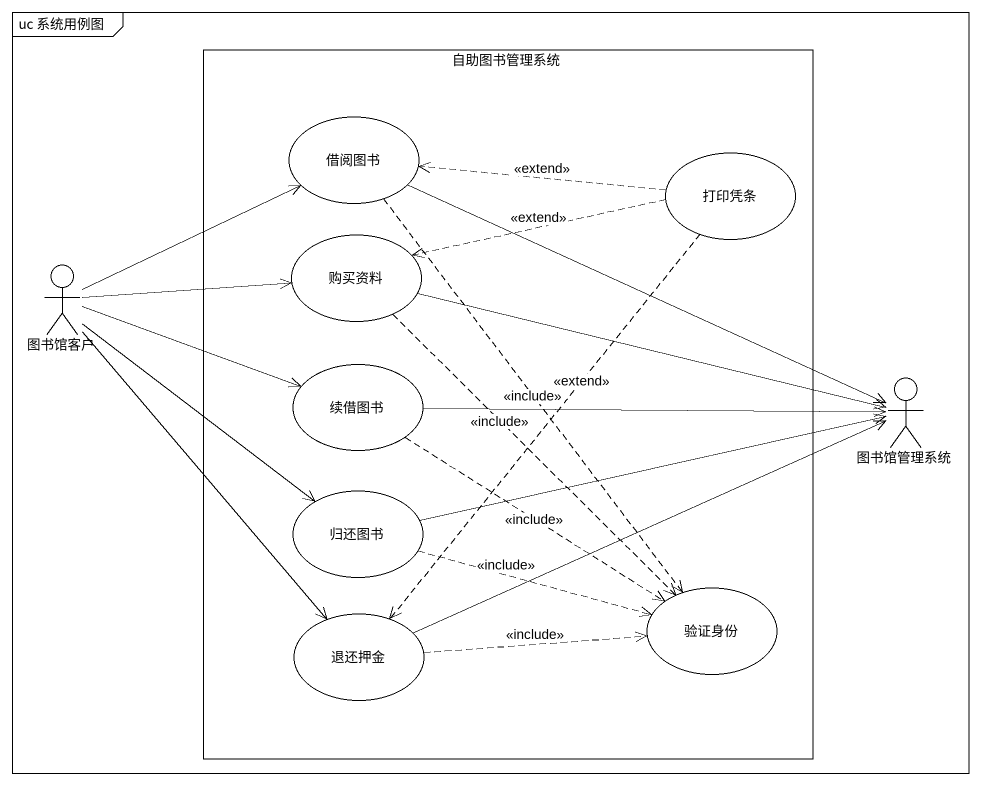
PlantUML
@startuml
mainframe uc 系统用例图
rectangle 自助图书管理系统 {
  usecase 借阅图书
  usecase 打印凭条
  usecase 购买资料
  usecase 续借图书
  usecase 归还图书
  usecase 退还押金
  usecase 验证身份
}
actor 图书馆客户
actor 图书馆管理系统
借阅图书 -right-> 图书馆管理系统
借阅图书 ..> 验证身份 : <<include>>
打印凭条 .left.> 借阅图书 : <<extend>>
打印凭条 .left.> 购买资料 : <<extend>>
打印凭条 ..> 退还押金 : <<extend>>
购买资料 -right-> 图书馆管理系统
购买资料 ..> 验证身份 : <<include>>
图书馆客户 -right-> 借阅图书
图书馆客户 -right-> 购买资料
图书馆客户 -right-> 续借图书
图书馆客户 --> 归还图书
图书馆客户 --> 退还押金
续借图书 -right-> 图书馆管理系统
续借图书 ..> 验证身份 : <<include>>
归还图书 -right-> 图书馆管理系统
归还图书 .right.> 验证身份 : <<include>>
退还押金 -right-> 图书馆管理系统
退还押金 .right.> 验证身份 : <<include>>
@enduml
